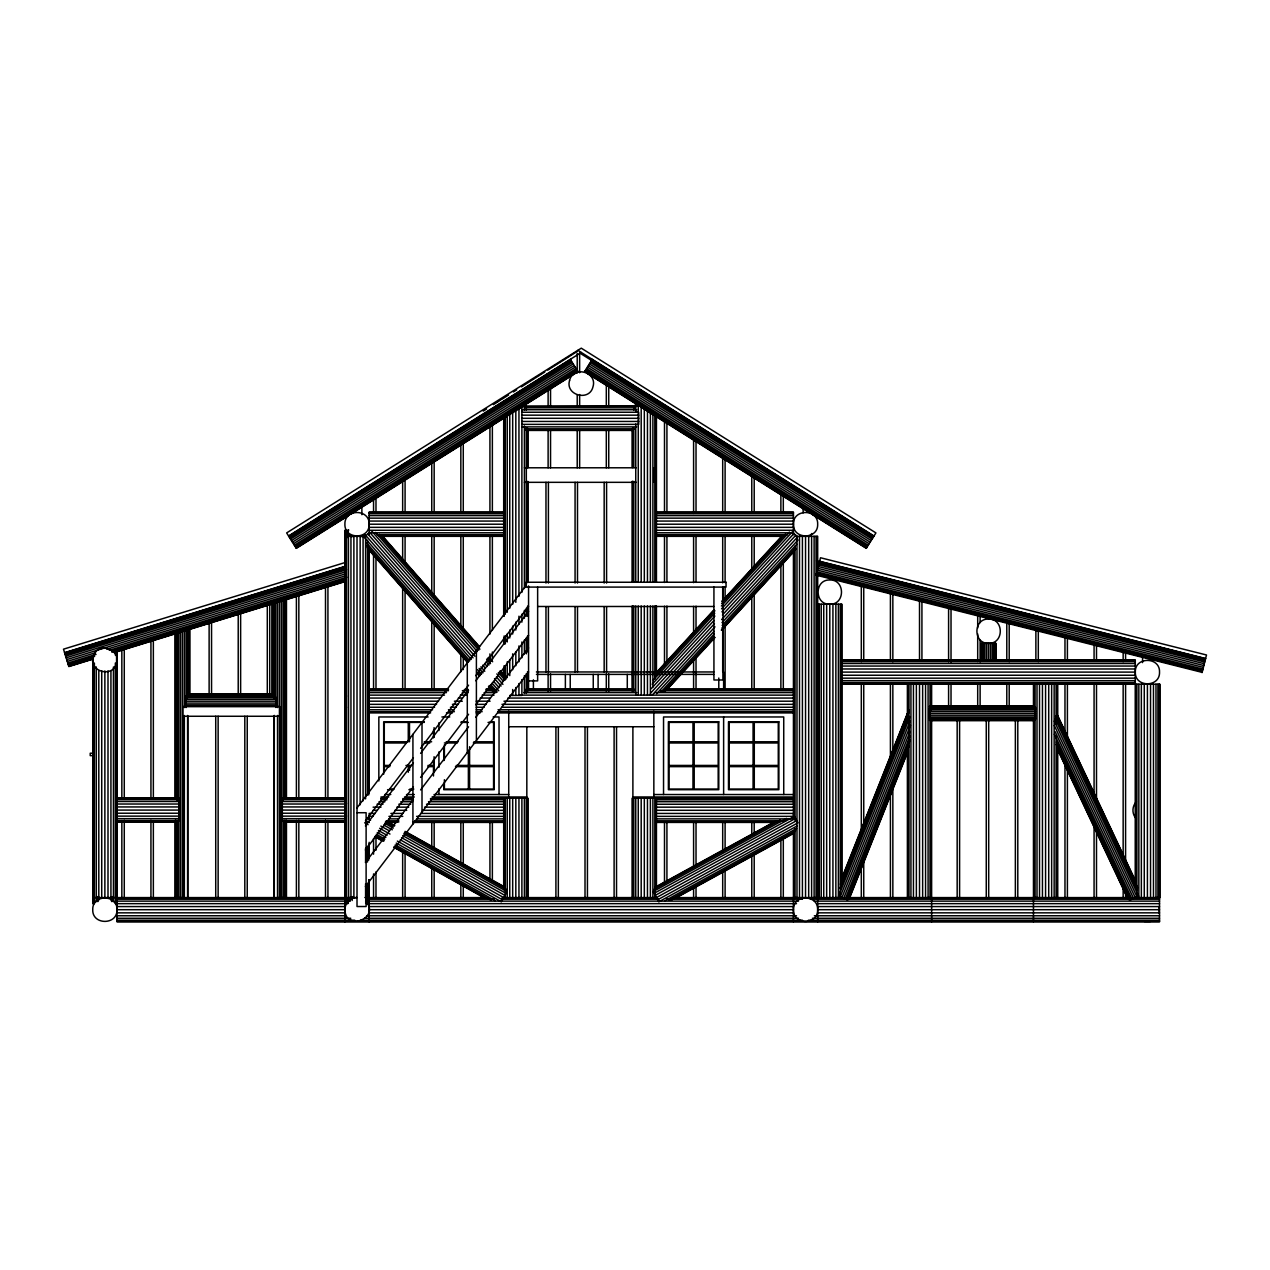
<?xml version="1.0" encoding="UTF-8"?>
<svg xmlns="http://www.w3.org/2000/svg" width="1270" height="1270" viewBox="0 0 1270 1270"><rect width="100%" height="100%" fill="white"/><g stroke="black" fill="none" stroke-linecap="round" stroke-linejoin="round"><path stroke-width="1.5" d="M93.154 763.826L93.154 770.096M93.154 807.164L93.154 813.435M116.983 909.701C117.586 925.274 92.154 925.274 92.742 909.701C92.154 894.144 117.586 894.144 116.983 909.701L344.9 909.701C345.567 932.259 381.063 917.559 365.585 901.128M345.313 698.056L345.313 704.342M369.141 524.208C369.729 539.782 344.313 539.782 344.9 524.208C344.313 508.635 369.729 508.635 369.141 524.208L503.698 524.208M345.313 807.164L345.313 813.435M344.9 909.701C344.853 903.224 350.536 897.541 357.013 897.588L92.742 897.588M793.433 524.208C792.845 508.635 818.261 508.635 817.674 524.208C818.261 539.782 792.845 539.782 793.433 524.208L656.447 524.208M793.433 909.701C792.845 894.144 818.261 894.144 817.674 909.701C818.261 925.274 792.845 925.274 793.433 909.701L369.141 909.701M1135.285 672.1C1134.697 656.526 1160.129 656.526 1159.526 672.1C1160.129 687.673 1134.697 687.673 1135.285 672.1L841.915 672.1M1159.113 912.844L1159.113 906.574M366.379 903.859L366.712 897.922M347.313 536.194L348.615 529.733M816.07 575.373L820.515 557.752L1206.5 654.987L1202.055 672.608M842.454 876.57L907.367 713.47M841.232 880.332L909.05 709.898M840.438 884.253L908.987 711.994M840.057 888.349L908.606 716.089M910.003 716.645L838.533 896.239L847.773 899.922M840.168 896.89L910.177 720.963M841.915 897.588L910.479 725.329M843.677 898.287L910.034 731.52M845.296 898.922L910.209 735.838M846.693 899.493L910.146 740.061M848.503 898.081L909.034 745.982M849.17 898.35L908.24 749.919M849.408 898.446L907.748 751.84M584.549 371.681L592.28 359.346M357.013 807.879L526.145 585.406M365.411 820.865L413.401 757.761M420.592 748.284L468.582 685.181M475.774 675.703L528.558 606.282M365.411 825.929L413.401 762.81M420.592 753.348L468.582 690.229M475.774 680.768L528.558 611.346M365.411 849.963L413.401 786.844M420.592 777.383L468.582 714.264M475.774 704.802L528.558 635.381M365.411 862.505L413.401 799.386M420.592 789.924L468.582 726.805M475.774 717.344L528.558 647.922M365.411 886.539L528.558 671.957M1136.412 801.735C1131.792 806.291 1131.792 814.308 1136.412 818.88M809.308 536.48L811.911 533.479M656.638 672.243L713.978 609.886M721.979 601.186L781.971 535.94M656.876 672.465L714.216 610.108M722.217 601.408L783.558 534.718M654.923 676.021L714.931 610.775M721.598 603.52L785.606 533.924M653.399 679.974L714.724 613.267M721.392 606.012L789.4 532.067M652.208 684.228L714.867 616.077M721.535 608.822L792.21 531.971L797.623 536.956L721.63 619.601M651.256 688.705L713.931 620.554M721.931 611.854L793.94 533.559M650.446 693.309L714.438 623.713M722.439 615.013L795.782 535.257M652.288 695.007L714.962 626.856M656.685 693.69L714.01 631.333M722.011 622.633L798.02 539.988M660.829 692.15L714.153 634.143M722.154 625.443L796.83 544.243M663.289 691.737L713.962 636.635M721.963 627.936L795.29 548.195M665.337 690.943L714.677 637.302M721.344 630.047L796.004 548.846M666.909 689.721L714.915 637.524M721.582 630.269L793.591 551.974M365.411 534.813L361.871 536.67M483.267 411.083L486.6 408.972M493.411 404.638L496.745 402.526M497.221 402.225L500.443 400.161M501.428 399.542L508.54 395.018M513.397 391.938L516.668 389.858M521.351 386.89L534.781 378.365M535.67 377.793L544.782 372.015M547.767 370.126L577.215 351.425M288.576 535.988L581.279 352.457M288.719 536.21L570.42 359.569M289.1 536.813L570.817 360.172M289.719 537.797L571.421 361.156M290.512 539.083L572.23 362.442M291.449 540.56L573.151 363.918M292.449 542.163L574.151 365.522M293.449 543.75L575.151 367.109M294.37 545.243L576.088 368.602M295.18 546.513L576.897 369.872M295.799 547.497L577.501 370.856M296.18 548.116L577.898 371.475M348.298 515.731L296.307 548.322L286.655 532.908L581.279 348.17L875.919 532.908L866.267 548.322L812.594 514.667M351.647 513.62L578.025 371.681L570.293 359.346M655.241 887.174L774.748 821.611M655.399 887.476L776.637 820.96M654.129 889.27L780.574 819.896M786.511 818.404L653.145 891.572L658.781 901.843L797.338 825.817M654.114 893.334L794.401 816.356M655.241 895.382L795.528 818.42M656.447 897.588L796.734 820.61M657.654 899.779L797.941 822.817L793.433 814.594M664.94 900.747L796.576 828.532M669.147 900.192L795.576 830.834M671.338 900.097L794.306 832.628M676.704 897.541L794.464 832.914M346.265 562.165L63.5 649.176L68.85 666.559L93.361 659.019M64.564 652.653L345.456 566.23M64.643 652.891L345.519 566.468M64.849 653.574L345.742 567.15M65.199 654.685L346.075 568.261M65.643 656.13L346.519 569.706M66.151 657.797L345.154 571.96M66.707 659.606L345.71 573.754M67.262 661.4L95.536 652.701M106.855 649.224L346.265 575.548M67.77 663.083L96.06 654.383M109.252 650.319L346.773 577.231M68.215 664.512L94.615 656.399M111.585 651.177L345.329 579.247M68.564 665.623L93.075 658.082M111.919 652.288L345.678 580.358M68.77 666.321L93.281 658.781M114.014 652.399L345.884 581.057M114.094 652.637L345.964 581.295M829.802 604.218C845.375 604.806 845.375 579.39 829.802 579.977C814.229 579.39 814.229 604.806 829.802 604.218L829.802 897.588M988.6 643.318C1004.173 643.906 1004.173 618.474 988.6 619.061C973.026 618.474 973.026 643.906 988.6 643.318L988.6 659.987M1150.541 921.417L1144.27 921.417M521.891 406.59L638.715 406.178M525.843 407.813L634.762 407.813M521.891 409.734L636.73 409.734M521.891 412.242L638.715 412.242L638.715 424.37L521.891 424.37M521.891 415.163L638.715 415.163M521.891 418.306L638.715 418.306M521.891 421.45L638.715 421.45M521.891 426.879L636.73 426.879M525.843 428.8L634.762 428.8M525.843 430.022L632.778 430.022M527.828 430.435L632.778 430.435M524.415 467.789L636.191 467.789M524.415 482.33L636.191 482.33M503.698 512.08L369.141 512.08L369.141 534.702M656.447 512.08L793.433 512.08L793.433 534.702M369.141 512.493L503.698 512.493M656.447 512.493L793.433 512.493M369.141 513.715L503.698 513.715M656.447 513.715L793.433 513.715M369.141 515.636L503.698 515.636M656.447 515.636L793.433 515.636M369.141 518.144L503.698 518.144M656.447 518.144L793.433 518.144M369.141 521.065L503.698 521.065M656.447 521.065L793.433 521.065M369.141 527.352L503.698 527.352M656.447 527.352L793.433 527.352M348.44 530.273L344.9 530.273L344.9 921.829M369.141 530.273L503.698 530.273M656.447 530.273L793.433 530.273M369.141 532.781L503.698 532.781M656.447 532.781L793.433 532.781M377.063 534.702L503.698 534.702M656.447 534.702L787.559 534.702M379.031 535.924L503.698 535.924M656.447 535.924L783.638 535.924M344.9 536.337L365.585 536.337L365.585 798.878M382.984 536.337L503.698 536.337M656.447 536.337L781.685 536.337M795.052 536.337L817.674 536.337L817.674 565.944M817.674 604.218L841.915 604.218L841.915 877.76M537.639 606.489L713.931 606.489M841.915 659.987L1135.285 659.987L1135.285 879.808M841.915 660.4L1135.285 660.4M841.915 661.606L1135.285 661.606M841.915 663.527L1135.285 663.527M841.915 666.051L1135.285 666.051M841.915 668.972L1135.285 668.972M536.432 671.957L713.788 671.957M536.432 674.386L713.788 674.386M841.915 675.243L1135.285 675.243M841.915 678.164L1135.285 678.164M841.915 680.672L1135.285 680.672M528.558 680.895L537.639 680.895L537.639 587.089M841.915 682.609L1135.285 682.609M841.915 683.816L1135.285 683.816M841.915 684.228L1159.939 684.228L1159.939 897.588L1135.697 897.588M632.127 688.927L627.285 688.927L627.285 674.386M369.141 689.07L448.453 689.07M486.124 689.07L492.061 689.07M527.748 689.07L632.841 689.07M666.544 689.07L793.433 689.07M369.141 689.483L448.453 689.483M464.312 689.483L468.281 689.483M486.124 689.483L494.046 689.483M525.764 689.483L634.809 689.483M664.559 689.483L793.433 689.483M369.141 690.705L448.453 690.705M462.328 690.705L468.281 690.705M486.124 690.705L496.03 690.705M525.764 690.705L634.809 690.705M660.591 690.705L793.433 690.705M369.141 692.626L446.469 692.626M462.328 692.626L468.281 692.626M484.14 692.626L496.03 692.626M523.796 692.626L636.794 692.626M654.637 692.626L793.433 692.626M188.77 693.928L272.51 693.928M188.77 694.166L272.51 694.166M186.817 694.896L274.447 694.896M369.141 695.135L444.484 695.135M460.343 695.135L466.296 695.135M482.156 695.135L494.046 695.135M519.827 695.135L793.433 695.135M509.762 695.436L521.891 695.436L521.891 679.593M186.817 696.055L274.447 696.055M344.9 696.039L346.519 696.039M184.88 697.563L276.4 697.563L276.4 704.834L184.88 704.834L184.88 696.055M369.141 698.056L440.515 698.056M458.359 698.056L462.328 698.056M480.171 698.056L490.077 698.056M507.921 698.056L793.433 698.056M184.88 699.31L276.4 699.31M184.88 701.199L276.4 701.199M369.141 701.199L438.531 701.199M454.39 701.199L462.328 701.199M476.202 701.199L490.077 701.199M503.968 701.199L793.433 701.199M184.88 703.088L276.4 703.088M369.141 704.342L436.547 704.342M452.406 704.342L458.359 704.342M476.202 704.342L486.124 704.342M501.983 704.342L793.433 704.342M931.466 706.041L1033.462 706.041L1033.462 684.228M186.817 706.342L276.4 706.342M929.513 706.295L1033.462 706.295M929.513 707.025L1035.431 707.025L1035.431 719.614M344.9 707.263L346.519 707.263M369.141 707.263L434.562 707.263M450.421 707.263L456.375 707.263M476.202 707.263L484.14 707.263M501.983 707.263L793.433 707.263M1035.431 708.184L929.513 708.184L929.513 718.471L1035.431 718.471M929.513 709.692L1035.431 709.692M369.141 709.771L432.578 709.771M448.453 709.771L454.39 709.771M476.202 709.771L482.156 709.771M498.015 709.771L793.433 709.771M929.513 711.438L1035.431 711.438M369.141 711.692L430.609 711.692M448.453 711.692L454.39 711.692M476.202 711.692L482.156 711.692M498.015 711.692L793.433 711.692M508.73 712.2L653.844 712.2M369.141 712.914L430.609 712.914M446.469 712.914L452.406 712.914M476.202 712.914L480.171 712.914M498.015 712.914L793.433 712.914M929.513 713.327L1035.431 713.327M929.513 715.2L1035.431 715.2M182.816 716.264L279.813 716.264M428.101 716.963L378.841 716.963L378.841 780.971M441.897 716.963L449.77 716.963M493.125 716.963L499.031 716.963L499.031 794.544M929.513 716.963L1035.431 716.963M929.513 719.614L1033.462 719.614M929.513 720.344L1033.462 720.344M931.466 720.598L1033.462 720.598M424.386 721.804L383.683 721.804L383.683 774.176M461.232 721.804L467.042 721.804M490.299 721.804L494.189 721.804L494.189 789.702L443.786 789.702L443.786 783.876M424.259 722.408L409.496 722.408L409.496 741.775M460.994 722.408L468.376 722.408M488.045 722.408L493.57 722.408L493.57 741.775L473.9 741.775M508.73 726.742L653.844 726.742M424.259 741.775L431.641 741.775M446.23 741.775L458.168 741.775M406.432 742.982L384.286 742.982L384.286 765.429L390.192 765.429M424.259 742.982L429.784 742.982M444.389 742.982L457.311 742.982M473.281 742.982L493.57 742.982L493.57 765.429L456.2 765.429M93.44 753.221L90.218 753.221L90.218 755.634L93.44 755.634M405.94 765.429L411.845 765.429M427.942 765.429L433.483 765.429L433.483 759.825M389.827 766.635L384.286 766.635L384.286 772.255M427.942 766.635L433.483 766.635L433.483 776.002M455.454 766.635L468.376 766.635L468.376 789.083M389.827 789.083L394.129 789.083M409.877 789.083L413.798 789.083M387.556 789.702L393.382 789.702M408.892 789.702L412.766 789.702M384.651 794.544L390.763 794.544M406.495 794.544L414.353 794.544M434.022 794.544L508.73 794.544M653.844 794.544L793.433 794.544M380.936 796.973L388.795 796.973M404.527 796.973L414.353 796.973M432.054 796.973L526.828 796.973M632.889 796.973L793.433 796.973L793.433 552.132M116.983 797.957L175.371 797.957M286.226 797.957L344.9 797.957M381.016 798.179L386.953 798.179M404.765 798.179L412.671 798.179M432.467 798.179L527.939 798.179L527.939 897.588M116.983 798.37L179.276 798.37M282.305 798.37L344.9 798.37M381.016 798.592L386.953 798.592M402.78 798.592L412.671 798.592M430.482 798.592L503.698 798.592M656.447 798.592L793.433 798.592M116.983 799.576L179.276 799.576L179.276 820.579L116.983 820.579M344.9 799.576L282.305 799.576L282.305 820.579L344.9 820.579M381.016 799.798L386.953 799.798M402.78 799.798L412.671 799.798M430.482 799.798L503.698 799.798M656.447 799.798L793.433 799.798M116.983 801.513L179.276 801.513M282.305 801.513L344.9 801.513M379.031 801.735L384.969 801.735M400.796 801.735L412.671 801.735M428.498 801.735L503.698 801.735M656.447 801.735L793.433 801.735M344.9 803.338L346.519 803.338M116.983 804.021L179.276 804.021M282.305 804.021L344.9 804.021M377.063 804.243L382.984 804.243M398.828 804.243L410.702 804.243M426.529 804.243L503.698 804.243M656.447 804.243L793.433 804.243M116.983 806.942L179.276 806.942M282.305 806.942L344.9 806.942M373.094 807.164L381.016 807.164M396.843 807.164L408.718 807.164M424.545 807.164L503.698 807.164M656.447 807.164L793.433 807.164M116.983 810.085L179.276 810.085M282.305 810.085L344.9 810.085M373.094 810.308L377.063 810.308M394.859 810.308L406.733 810.308M422.561 810.308L503.698 810.308M656.447 810.308L793.433 810.308M357.013 812.721L366.109 812.721L366.109 906.526L357.013 906.526L357.013 536.337M116.983 813.213L179.276 813.213M282.305 813.213L344.9 813.213M375.079 813.435L369.141 813.435L369.141 818.88M390.906 813.435L402.78 813.435M420.592 813.435L503.698 813.435M656.447 813.435L793.433 813.435M344.9 816.054L346.519 816.054M116.983 816.134L179.276 816.134M282.305 816.134L344.9 816.134M369.141 816.356L373.094 816.356M388.922 816.356L402.78 816.356M416.639 816.356L503.698 816.356M656.447 816.356L793.433 816.356M116.983 818.658L179.276 818.658M282.305 818.658L344.9 818.658M388.922 818.88L398.828 818.88M416.639 818.88L503.698 818.88M656.447 818.88L793.433 818.88L793.433 798.179L632.206 798.179L632.206 897.588M386.953 820.801L398.828 820.801M414.655 820.801L503.698 820.801M656.447 820.801L785.606 820.801M116.983 821.087L121.841 821.087M124.269 821.087L150.939 821.087M153.352 821.087L175.101 821.087M286.734 821.087L296.402 821.087M298.831 821.087L325.501 821.087M327.93 821.087L344.9 821.087M116.983 821.785L177.324 821.785M284.274 821.785L344.9 821.785M386.953 822.007L398.828 822.007M412.671 822.007L503.698 822.007M656.447 822.007L779.732 822.007M116.983 822.198L175.371 822.198M286.226 822.198L344.9 822.198M388.922 822.42L396.843 822.42M412.671 822.42L503.698 822.42M656.447 822.42L773.859 822.42M364.919 897.588L484.14 897.588M504.111 897.588L656.034 897.588M676.45 897.588L841.502 897.588M849.027 897.588L1128.014 897.588M116.983 898.001L344.9 898.001M369.141 898.001L488.093 898.001M501.983 898.001L656.622 898.001M672.481 898.001L802.465 898.001M810.387 898.001L1159.526 898.001M116.983 899.208L344.9 899.208M369.141 899.208L494.046 899.208M501.983 899.208L658.606 899.208M666.544 899.208L802.465 899.208M810.387 899.208L1159.526 899.208M116.983 901.128L344.9 901.128M369.141 901.128L798.497 901.128M814.34 901.128L1159.526 901.128M344.9 903.034L348.44 903.034M365.585 903.034L369.141 903.034M344.9 903.653L115.364 903.653L115.364 663.019M366.617 903.653L796.512 903.653M817.674 903.653L1159.526 903.653M116.983 906.574L344.9 906.574M369.141 906.574L793.433 906.574M817.674 906.574L1159.526 906.574M817.674 909.701L1159.526 909.701M116.983 912.844L344.9 912.844M369.141 912.844L793.433 912.844M817.674 912.844L1159.526 912.844M116.983 915.765L344.9 915.765M366.617 915.765L796.512 915.765M814.34 915.765L1159.526 915.765M116.983 918.274L350.758 918.274M364.633 918.274L798.497 918.274M812.371 918.274L1159.526 918.274M116.983 920.21L354.727 920.21M360.664 920.21L802.465 920.21M808.403 920.21L1159.526 920.21M116.983 921.417L1159.526 921.417M819.626 561.276L1205.611 658.511M819.563 561.515L1205.547 658.749M819.388 562.213L1205.373 659.447M819.102 563.34L1205.087 660.575M818.737 564.801L1204.722 662.035M818.309 566.499L1204.293 663.734M817.848 568.325L1203.833 665.559M817.388 570.151L1203.373 667.385M816.959 571.849L1202.944 669.084M816.594 573.31L1202.579 670.544M816.308 574.437L1202.293 671.671M816.134 575.135L1202.119 672.37M816.546 560.848L820.388 561.848M352.171 536.67L348.615 534.813L347.313 532.273M387.81 821.753L394.7 825.595M405.051 831.374L504.984 887.19M385.937 821.071L394.541 825.881M406.606 832.628L504.825 887.476M385.461 821.912L392.351 825.77M404.416 832.501L506.079 889.286M384.699 823.262L393.319 828.072M403.654 833.85L507.047 891.603L501.332 901.811L396.224 843.105M383.73 825.024L392.335 829.834M402.685 835.612L506.063 893.35M367.078 818.404L370.522 820.325M380.857 826.103L389.477 830.913M401.542 837.644L504.92 895.398M365.855 820.595L369.3 822.515M379.635 828.294L389.969 834.057M400.32 839.835L503.698 897.588M364.633 822.785L368.078 824.706M378.412 830.485L387.032 835.295M397.367 841.073L502.475 899.779M377.269 832.517L385.889 837.327M376.301 834.279L384.905 839.089M395.256 844.868L495.189 900.684M375.539 835.628L384.159 840.438M394.494 846.201L490.982 900.112M375.063 836.47L383.683 841.28M394.017 847.058L485.346 898.065M374.904 836.755L381.794 840.613M393.859 847.344L485.188 898.35M577.866 350.314L873.982 535.988M592.137 359.569L873.855 536.21M591.756 360.172L873.474 536.813M593.09 361.378L579.644 352.949L579.644 372.745M591.137 361.156L872.855 537.797M590.344 362.442L872.061 539.083M589.407 363.918L871.125 540.56M588.407 365.522L870.125 542.163M587.407 367.109L869.125 543.75M586.486 368.602L868.188 545.243M585.676 369.872L867.394 546.513M585.073 370.856L866.775 547.497M584.676 371.475L866.394 548.116M587.899 373.777L809.244 512.572M381.619 535.035L479.6 646.859M488.744 657.288L492.665 661.765M500.507 670.703L504.428 675.18M381.365 535.241L479.346 647.065M488.49 657.511L491.109 660.495M500.253 670.925L504.174 675.402M379.333 534.4L479.933 649.208M487.759 658.146L490.379 661.13M499.523 671.56L506.063 679.021M375.555 532.432L478.774 650.224M486.6 659.162L490.522 663.639M498.364 672.576L504.904 680.037M371.443 530.765L477.266 651.542M486.41 661.972L489.014 664.956M496.856 673.91L503.38 681.355M475.504 653.082L369.681 532.305L364.141 537.162L471.265 659.416M484.648 663.527L487.251 666.496M496.395 676.942L502.936 684.387M367.792 533.971L474.916 656.225M482.759 665.178L485.362 668.163M494.522 678.593L501.047 686.054M365.903 535.622L473.027 657.876M480.87 666.829L484.791 671.306M493.935 681.736L499.158 687.705M479.108 668.369L483.029 672.846M492.173 683.276L498.713 690.737M366.554 542.957L469.757 660.749M477.599 669.687L481.52 674.164M490.664 684.609L497.189 692.055M366.697 545.465L468.598 661.765M477.742 672.195L480.362 675.18M489.506 685.625L494.728 691.578M367.284 547.592L467.868 662.4M477.012 672.846L479.631 675.815M488.775 686.26L492.697 690.737M368.332 549.307L467.63 662.622M476.774 673.052L479.377 676.037M488.521 686.483L492.442 690.943M1057.513 715.232L1135.126 880.142M1057.291 715.343L1135.745 882.047M1056.64 715.661L1137.618 887.73M1055.592 716.153L1137.412 890.016M1055.068 718.582L1138.571 896.033L1130.633 899.779L1056.402 742.029M1054.322 721.122L1136.983 896.779M1054.306 725.503L1135.285 897.588M1055.132 731.679L1133.586 898.382M1054.402 734.219L1131.999 899.128M1056.211 744.315L1129.586 900.271M1057.227 748.22L1128.093 898.779M1057.846 750.11L1127.855 898.89M366.379 899.906L366.712 901.89M1159.526 684.228L1159.526 921.829L116.983 921.829L116.983 651.192M1159.113 684.228L1159.113 897.588M1157.907 684.228L1157.907 897.588M1155.986 684.228L1155.986 897.588M1153.477 684.228L1153.477 897.588M1150.541 684.228L1150.541 897.588M1147.413 684.228L1147.413 897.588M1144.27 684.228L1144.27 897.588M1142.555 656.685L1142.555 662.607M1141.349 684.228L1141.349 897.588M1138.841 684.228L1138.841 897.588M1136.904 684.228L1136.904 897.588M1135.697 684.228L1135.697 885.73M1125.585 652.32L1125.585 660.241M1125.585 683.974L1125.585 861.981M1125.585 891.651L1125.585 897.588M1123.156 651.732L1123.156 661.638M1123.156 683.45L1123.156 855.948M1123.156 885.682L1123.156 897.588M1096.502 644.811L1096.502 660.606M1096.502 684.308L1096.502 798.846M1096.502 828.469L1096.502 897.588M1094.073 644.223L1094.073 660.051M1094.073 683.8L1094.073 792.67M1094.073 824.341L1094.073 897.588M1067.403 637.302L1067.403 660.956M1067.403 684.625L1067.403 737.87M1067.403 767.445L1067.403 897.588M1064.974 636.699L1064.974 660.416M1064.974 684.133L1064.974 735.52M1064.974 763.191L1064.974 897.588M1057.704 684.228L1057.704 717.804M1057.704 749.427L1057.704 897.588M1057.291 684.228L1057.291 719.788M1057.291 745.474L1057.291 897.588M1056.084 684.228L1056.084 723.741M1056.084 735.584L1056.084 897.588M1054.148 684.228L1054.148 897.588M1051.639 684.228L1051.639 897.588M1048.718 684.228L1048.718 897.588M1045.575 684.228L1045.575 897.588M1042.448 684.228L1042.448 897.588M1039.511 684.228L1039.511 897.588M1038.304 629.872L1038.304 661.606M1037.003 684.228L1037.003 897.588M1035.875 631.158L1035.875 660.765M1035.082 684.228L1035.082 897.588M1033.875 684.228L1033.875 707.93M1033.875 717.804L1033.875 897.588M1033.462 719.788L1033.462 921.829M1017.794 718.693L1017.794 897.588M1015.365 718.693L1015.365 897.588M1009.206 622.284L1009.206 661.638M1009.206 683.276L1009.206 706.882M1006.793 623.713L1006.793 661.305M1006.793 683.069L1006.793 706.818M995.87 659.987L995.87 643.318L981.329 643.318L981.329 659.987M995.632 643.318L995.632 659.987M994.902 643.318L994.902 659.987M993.743 643.318L993.743 659.987M992.235 643.318L992.235 659.987M990.489 643.318L990.489 659.987M988.695 718.693L988.695 897.588M986.726 643.318L986.726 659.987M986.266 718.693L986.266 897.588M984.964 643.318L984.964 659.987M983.456 643.318L983.456 659.987M982.297 643.318L982.297 659.987M981.583 643.318L981.583 659.987M980.122 616.712L980.122 622.602M980.122 640.255L980.122 661.813M980.122 683.387L980.122 706.93M977.694 616.156L977.694 627.999M977.694 633.905L977.694 661.511M977.694 683.197L977.694 706.866M959.596 718.693L959.596 897.588M957.167 718.693L957.167 897.588M951.024 609.187L951.024 661.987M951.024 683.498L951.024 706.961M948.595 608.632L948.595 661.686M948.595 683.308L948.595 706.898M931.624 684.228L931.624 705.961M931.624 719.788L931.624 921.829M931.212 684.228L931.212 709.914M931.212 717.804L931.212 897.588M930.005 684.228L930.005 897.588M928.084 684.228L928.084 897.588M925.56 684.228L925.56 897.588M922.639 684.228L922.639 897.588M921.925 601.805L921.925 660.956M919.512 599.234L919.512 660.479M919.512 684.228L919.512 897.588M916.368 684.228L916.368 897.588M913.447 684.228L913.447 897.588M910.939 684.228L910.939 897.588M909.002 684.228L909.002 897.588M907.796 684.228L907.796 717.804M907.796 741.521L907.796 897.588M907.383 684.228L907.383 717.804M907.383 751.395L907.383 897.588M892.842 594.376L892.842 661.749M892.842 683.562L892.842 752.919M892.842 786.606L892.842 897.588M890.413 593.693L890.413 660.781M890.413 684.466L890.413 759.444M890.413 793.004L890.413 897.588M863.743 586.867L863.743 660.082M863.743 683.847L863.743 826.341M863.743 859.981L863.743 897.588M861.314 586.264L861.314 661.622M861.314 683.435L861.314 832.152M861.314 865.854L861.314 897.588M841.502 604.218L841.502 881.729M840.296 604.218L840.296 897.588M838.375 604.218L838.375 897.588M835.866 604.218L835.866 897.588M832.929 604.218L832.929 897.588M826.659 604.218L826.659 897.588M823.738 604.218L823.738 897.588M821.23 604.218L821.23 897.588M819.293 604.218L819.293 897.588M818.086 604.218L818.086 897.588M817.674 575.818L817.674 589.629M817.674 595.551L817.674 605.425M817.674 897.588L817.674 921.829M817.261 536.337L817.261 569.897M817.261 573.834L817.261 897.588M816.054 536.337L816.054 897.588M814.118 536.337L814.118 897.588M811.609 536.337L811.609 897.588M808.688 536.337L808.688 897.588M805.545 536.337L805.545 897.588M803.132 506.968L803.132 512.905M802.418 536.337L802.418 897.588M799.497 536.337L799.497 897.588M796.989 536.337L796.989 897.588M795.052 546.195L795.052 820.595M795.052 828.5L795.052 897.588M793.845 550.148L793.845 816.642M793.845 830.469L793.845 897.588M793.433 832.437L793.433 921.829M783.733 794.544L783.733 716.963L663.543 716.963L663.543 794.544M783.304 496.411L783.304 512.175M783.304 561.435L783.304 689.531M783.304 838.39L783.304 897.588M780.875 493.014L780.875 512.858M780.875 534.67L780.875 538.639M780.875 564.436L780.875 689.404M780.875 838.39L780.875 897.588M754.285 741.775L754.285 722.408L778.272 722.408L778.272 741.775L729.091 741.775L729.091 722.408L753.078 722.408L753.078 741.775M754.285 765.429L754.285 742.982L778.272 742.982L778.272 765.429L729.091 765.429L729.091 742.982L753.078 742.982L753.078 765.429M754.285 789.083L754.285 766.635L778.272 766.635L778.272 789.083L729.091 789.083L729.091 766.635L753.078 766.635L753.078 789.083M754.205 476.234L754.205 511.778M754.205 535.464L754.205 567.071M754.205 594.709L754.205 689.483M754.205 822.611L754.205 834.453M754.205 854.186L754.205 897.588M751.776 474.678L751.776 512.128M751.776 535.781L751.776 569.293M751.776 596.884L751.776 689.515M751.776 822.611L751.776 834.453M751.776 856.155L751.776 897.588M725.106 459.994L725.106 513.397M725.106 535.162L725.106 582.644M725.106 586.597L725.106 598.456M725.106 626.158L725.106 689.451M725.106 822.611L725.106 850.233M725.106 869.966L725.106 897.588M723.63 671.957L723.63 688.927L718.788 688.927L718.788 678.021M723.63 716.963L723.63 794.544M723.027 587.089L723.027 679.99L713.931 679.99L713.931 587.089M722.693 458.438L722.693 511.762M722.693 535.464L722.693 582.851M722.693 586.803L722.693 600.631M722.693 628.269L722.693 671.719M722.693 822.611L722.693 852.202M722.693 871.934L722.693 897.588M696.024 439.785L696.024 513.096M696.024 534.892L696.024 582.438M696.024 606.219L696.024 629.999M696.024 657.733L696.024 689.435M696.024 822.611L696.024 866.013M696.024 885.746L696.024 897.588M694.198 741.775L694.198 722.408L718.185 722.408L718.185 741.775L668.988 741.775L668.988 722.408L692.975 722.408L692.975 741.775M694.198 765.429L694.198 742.982L718.185 742.982L718.185 765.429L668.988 765.429L668.988 742.982L692.975 742.982L692.975 765.429M694.198 789.083L694.198 766.635L718.185 766.635L718.185 789.083L668.988 789.083L668.988 766.635L692.975 766.635L692.975 789.083M693.595 438.245L693.595 513.413M693.595 535.178L693.595 582.644M693.595 606.377L693.595 634.079M693.595 659.781L693.595 689.451M693.595 822.611L693.595 866.013M693.595 887.714L693.595 897.588M666.925 421.561L666.925 512.826M666.925 534.654L666.925 582.263M666.925 606.076L666.925 661.622M666.925 822.611L666.925 881.809M664.496 420.021L664.496 513.128M664.496 534.924L664.496 582.47M664.496 606.234L664.496 665.655M664.496 822.611L664.496 883.777M656.447 418.052L656.447 582.231M656.447 605.965L656.447 673.227M656.447 798.179L656.447 887.841M656.034 416.068L656.034 582.231M656.034 605.965L656.034 673.227M656.034 798.179L656.034 887.841M654.828 414.099L654.828 582.231M654.828 605.965L654.828 679.164M654.828 798.179L654.828 897.588M653.844 467.789L653.844 482.33M653.844 711.232L653.844 796.973M652.891 414.099L652.891 582.231M652.891 605.965L652.891 687.07M652.891 798.179L652.891 897.588M650.383 412.115L650.383 582.231M650.383 605.965L650.383 694.992M650.383 798.179L650.383 897.588M647.462 410.131L647.462 582.231M647.462 605.965L647.462 694.992M647.462 798.179L647.462 897.588M644.319 408.162L644.319 582.231M644.319 605.965L644.319 694.992M644.319 798.179L644.319 897.588M641.191 582.231L641.191 406.178L521.891 406.178L521.891 592.423M641.191 605.965L641.191 694.992M641.191 798.179L641.191 897.588M638.254 406.178L638.254 582.231M638.254 605.965L638.254 694.992M638.254 798.179L638.254 897.588M635.746 406.178L635.746 412.115M635.746 423.989L635.746 582.231M635.746 605.965L635.746 694.992M635.746 798.179L635.746 897.588M635.413 401.749L635.413 407.749M633.825 406.178L633.825 410.131M633.825 427.942L633.825 467.503M633.825 481.346L633.825 582.231M633.825 605.965L633.825 691.023M633.825 798.179L633.825 897.588M632.889 726.742L632.889 897.588M632.619 427.942L632.619 467.503M632.619 481.346L632.619 582.231M632.619 605.965L632.619 691.023M632.619 798.179L632.619 897.588M632.206 429.927L632.206 467.503M632.206 481.346L632.206 582.231M632.206 605.965L632.206 673.227M632.127 674.386L632.206 691.023M616.537 726.742L616.537 897.588M614.108 726.742L614.108 897.588M608.743 385L608.743 406.686M608.743 430.339L608.743 467.789M608.743 673.878L608.743 691.118M606.584 482.33L606.584 583.073M606.584 606.774L606.584 671.957M606.314 383.413L606.314 406.956M606.314 430.514L606.314 467.789M606.314 673.878L606.314 691.118M604.171 482.33L604.171 583.073M604.171 606.774L604.171 671.957M598.106 674.386L598.106 688.927L593.249 688.927L593.249 674.386M587.438 726.742L587.438 897.588M585.01 726.742L585.01 897.588M579.644 394.526L579.644 406.416M579.644 430.165L579.644 467.789M577.501 482.33L577.501 583.073M577.501 606.774L577.501 671.957M577.215 353.409L577.215 373.126M577.215 394.827L577.215 406.654M577.215 430.324L577.215 467.789M575.072 482.33L575.072 583.073M575.072 606.774L575.072 671.957M570.23 674.386L570.23 688.927L565.372 688.927L565.372 674.386M558.34 726.742L558.34 897.588M555.911 726.742L555.911 897.588M550.545 387.858L550.545 407.353M550.545 430.752L550.545 467.789M550.545 673.878L550.545 691.118M548.402 482.33L548.402 583.073M548.402 606.774L548.402 671.957M548.116 389.477L548.116 407.099M548.116 430.594L548.116 467.789M548.116 673.878L548.116 691.118M545.973 482.33L545.973 583.073M545.973 606.774L545.973 671.957M533.4 679.831L533.4 688.927L528.558 688.927L528.558 585.946M527.939 429.958L527.939 467.598M527.939 481.473L527.939 582.517M527.939 606.282L527.939 612.235M527.939 636L527.939 649.875M527.939 671.671L527.939 689.499M527.526 427.974L527.526 467.598M527.526 481.473L527.526 582.517M527.526 606.282L527.526 616.188M527.526 636L527.526 651.859M527.526 671.671L527.526 691.483M527.526 798.179L527.526 897.588M526.828 726.742L526.828 797.433M526.32 406.178L526.32 410.147M526.32 427.974L526.32 586.47M526.32 608.266L526.32 616.188M526.32 637.984L526.32 653.828M526.32 673.64L526.32 693.468M526.32 798.179L526.32 897.588M524.399 406.178L524.399 410.147M524.399 425.99L524.399 588.454M524.399 610.251L524.399 618.172M524.399 639.969L524.399 653.828M524.399 675.624L524.399 693.468M524.399 798.179L524.399 897.588M521.891 614.204L521.891 622.141M521.891 641.953L521.891 657.797M521.891 798.179L521.891 897.588M518.954 406.178L518.954 596.376M518.954 616.188L518.954 624.11M518.954 645.906L518.954 661.765M518.954 683.562L518.954 695.436M518.954 798.179L518.954 897.588M515.826 410.147L515.826 602.329M515.826 622.141L515.826 630.063M515.826 651.859L515.826 665.718M515.826 687.514L515.826 695.436M515.826 798.179L515.826 897.588M512.683 410.147L512.683 604.298M512.683 626.094L512.683 634.016M512.683 653.828L512.683 669.687M512.683 689.499L512.683 695.436M512.683 798.179L512.683 897.588M509.762 414.099L509.762 608.266M509.762 630.063L509.762 637.984M509.762 659.781L509.762 675.624M509.762 798.179L509.762 897.588M508.73 711.232L508.73 796.973M507.254 416.084L507.254 612.235M507.254 634.016L507.254 641.953M507.254 661.765L507.254 677.608M507.254 798.179L507.254 897.588M505.317 416.084L505.317 614.204M505.317 636L505.317 643.922M505.317 665.718L505.317 679.593M505.317 798.179L505.317 897.588M504.111 418.068L504.111 616.188M504.111 636L504.111 643.922M504.111 665.718L504.111 679.593M504.111 798.179L504.111 889.794M503.698 418.068L503.698 616.188M503.698 637.984L503.698 643.922M503.698 667.702L503.698 675.624M503.698 798.179L503.698 887.841M492.363 423.069L492.363 511.873M492.363 535.559L492.363 630.285M492.363 652.002L492.363 659.892M492.363 822.611L492.363 879.824M489.934 426.609L489.934 511.604M489.934 535.321L489.934 634.127M489.934 653.891L489.934 659.828M489.934 685.514L489.934 689.467M489.934 822.611L489.934 879.824M476.393 650.859L476.393 740.569M469.582 746.728L469.582 765.429M469.582 789.083L469.582 766.635L493.57 766.635L493.57 789.083L444.389 789.083L444.389 779.732M468.376 750.459L468.376 765.429M467.296 662.813L467.296 752.523M463.264 441.642L463.264 513.001M463.264 534.797L463.264 629.952M463.264 657.701L463.264 669.592M463.264 822.611L463.264 866.013M463.264 885.746L463.264 897.588M460.835 443.087L460.835 512.08M460.835 535.734L460.835 626.428M460.835 654.034L460.835 671.766M460.835 822.611L460.835 864.044M460.835 883.777L460.835 897.588M444.389 744.855L444.389 759.825M443.786 747.03L443.786 760.603M438.928 722.773L438.928 730.536M438.928 751.872L438.928 767.382M438.928 788.718L438.928 794.544M434.165 460.089L434.165 511.492M434.165 535.226L434.165 596.519M434.165 622.236L434.165 689.467M434.086 727.631L434.086 737.33M434.086 756.714L434.086 772.239M434.165 822.611L434.165 848.265M434.165 869.966L434.165 897.588M433.483 730.155L433.483 737.902M431.752 463.629L431.752 513.159M431.752 534.94L431.752 594.36M431.752 620.109L431.752 689.435M431.752 822.611L431.752 848.265M431.752 867.997L431.752 897.588M422.005 722.392L422.005 812.101M412.925 734.346L412.925 824.055M409.496 766.635L409.496 770.382M408.273 766.635L408.273 772.255M405.082 478.52L405.082 512.048M405.082 535.702L405.082 563.308M405.082 588.947L405.082 689.515M405.082 852.202L405.082 897.588M402.653 480.092L402.653 511.699M402.653 535.4L402.653 561.086M402.653 586.772L402.653 689.483M402.653 852.202L402.653 897.588M375.983 497.11L375.983 512.969M375.983 556.577L375.983 689.419M375.983 836.422L375.983 850.233M375.983 871.934L375.983 897.588M373.555 498.523L373.555 512.318M373.555 553.672L373.555 689.531M373.555 838.39L373.555 854.186M373.555 873.903L373.555 897.588M369.141 550.148L369.141 792.956M369.141 842.312L369.141 858.107M369.141 879.824L369.141 921.829M368.729 546.195L368.729 794.941M368.729 844.28L368.729 860.076M368.729 879.824L368.729 903.034M367.522 540.274L367.522 794.941M367.522 846.264L367.522 862.044M367.522 883.761L367.522 903.034M366.379 897.906L366.379 901.875M365.585 848.233L365.585 862.044M365.585 883.761L365.585 897.588M363.077 536.337L363.077 800.862M361.871 506.031L361.871 514.683M360.156 536.337L360.156 804.799M353.885 536.337L353.885 897.588M352.171 896.572L352.171 900.541M350.949 536.337L350.949 897.588M350.155 897.35L350.155 901.319M348.44 536.337L348.615 901.716M347.647 533.591L347.647 537.512M347.647 897.906L347.647 903.859L347.313 897.922M346.519 530.273L346.519 903.034M346.012 581.247L346.012 798.735M346.012 820.484L346.012 897.588M345.313 530.273L345.313 903.034M327.93 585.343L327.93 798.782M327.93 820.515L327.93 897.588M325.501 588.137L325.501 798.401M325.501 820.214L325.501 897.588M298.831 594.36L298.831 798.497M298.831 820.293L298.831 897.588M296.402 597.043L296.402 798.719M296.402 820.468L296.402 897.588M286.464 598.567L286.464 798.576M286.464 820.356L286.464 897.588M285.734 598.567L285.734 798.576M285.734 820.356L285.734 897.588M284.575 598.567L284.575 798.576M284.575 820.356L284.575 897.588M283.067 600.551L283.067 800.56M283.067 820.356L283.067 897.588M281.321 600.551L281.321 897.588M279.813 897.588L279.813 706.564L182.816 706.564L182.816 897.588M279.432 600.551L279.432 897.588M277.543 600.662L277.543 707.549M277.543 715.47L277.543 897.588M275.796 602.52L275.796 699.564M275.796 703.516L275.796 707.485M274.288 602.472L274.288 698.706M274.288 715.407L274.288 897.588M273.907 716.264L273.907 897.588M273.129 602.536L273.129 695.611M272.415 604.441L272.415 694.69M272.161 604.441L272.161 694.69M269.732 603.107L269.732 694.849M267.303 605.965L267.303 694.738M247.237 716.264L247.237 897.588M244.808 716.264L244.808 897.588M240.633 612.172L240.633 694.769M238.22 614.775L238.22 694.849M218.138 716.264L218.138 897.588M215.725 716.264L215.725 897.588M211.55 621.268L211.55 694.658M209.121 623.872L209.121 694.753M189.722 628.364L189.722 694.785M189.484 628.364L189.484 694.785M188.754 628.364L188.754 694.785M187.817 716.264L187.817 897.588M187.595 628.396L187.595 697.674M187.595 715.486L187.595 897.588M186.087 628.396L186.087 707.565M184.34 630.364L184.34 707.565M184.34 715.486L184.34 897.588M182.451 630.364L182.451 897.588M180.562 632.476L180.562 897.588M178.816 632.349L178.816 897.588M177.308 632.349L177.308 800.592M177.308 820.388L177.308 897.588M176.149 632.349L176.149 798.624M176.149 820.388L176.149 897.588M175.419 632.349L175.419 798.624M175.419 820.388L175.419 897.588M175.181 632.349L175.181 798.624M175.181 820.388L175.181 897.588M153.352 639.128L153.352 798.941M153.352 820.642L153.352 897.588M150.939 639.937L150.939 798.481M150.939 820.293L150.939 897.588M124.269 648.129L124.269 798.592M124.269 820.372L124.269 897.588M121.841 648.843L121.841 798.878M121.841 820.595L121.841 897.588M116.57 651.192L116.57 903.653M115.364 651.192L115.364 655.13M113.443 666.956L113.443 901.684M112.141 896.588L112.141 900.541M111.887 897.684L111.887 901.636M111.173 896.747L111.173 900.684M110.934 670.909L110.934 897.588M107.998 670.909L107.998 897.588M104.87 670.909L104.87 897.588M101.727 670.909L101.727 897.588M98.806 670.909L98.806 897.588M98.568 896.747L98.568 900.684M97.838 897.684L97.838 901.636M97.599 896.588L97.599 900.541M96.298 666.956L96.298 901.684M94.377 663.019L94.377 903.653L92.742 903.653L92.742 659.082M93.154 659.082L93.154 903.653M93.154 656.844C88.551 671.735 113.109 678.307 116.57 663.115C121.174 648.224 96.615 641.652 93.154 656.844M569.579 380.444C564.975 395.335 589.534 401.923 592.995 386.731C597.598 371.84 573.04 365.252 569.579 380.444M726.059 582.247L526.129 582.247L526.129 587.089L726.059 587.089L726.059 582.247M718.788 721.804L668.385 721.804L668.385 789.702L718.788 789.702L718.788 721.804M778.875 721.804L728.488 721.804L728.488 789.702L778.875 789.702L778.875 721.804M408.273 722.408L384.286 722.408L384.286 741.775L408.273 741.775L408.273 722.408"/></g></svg>
